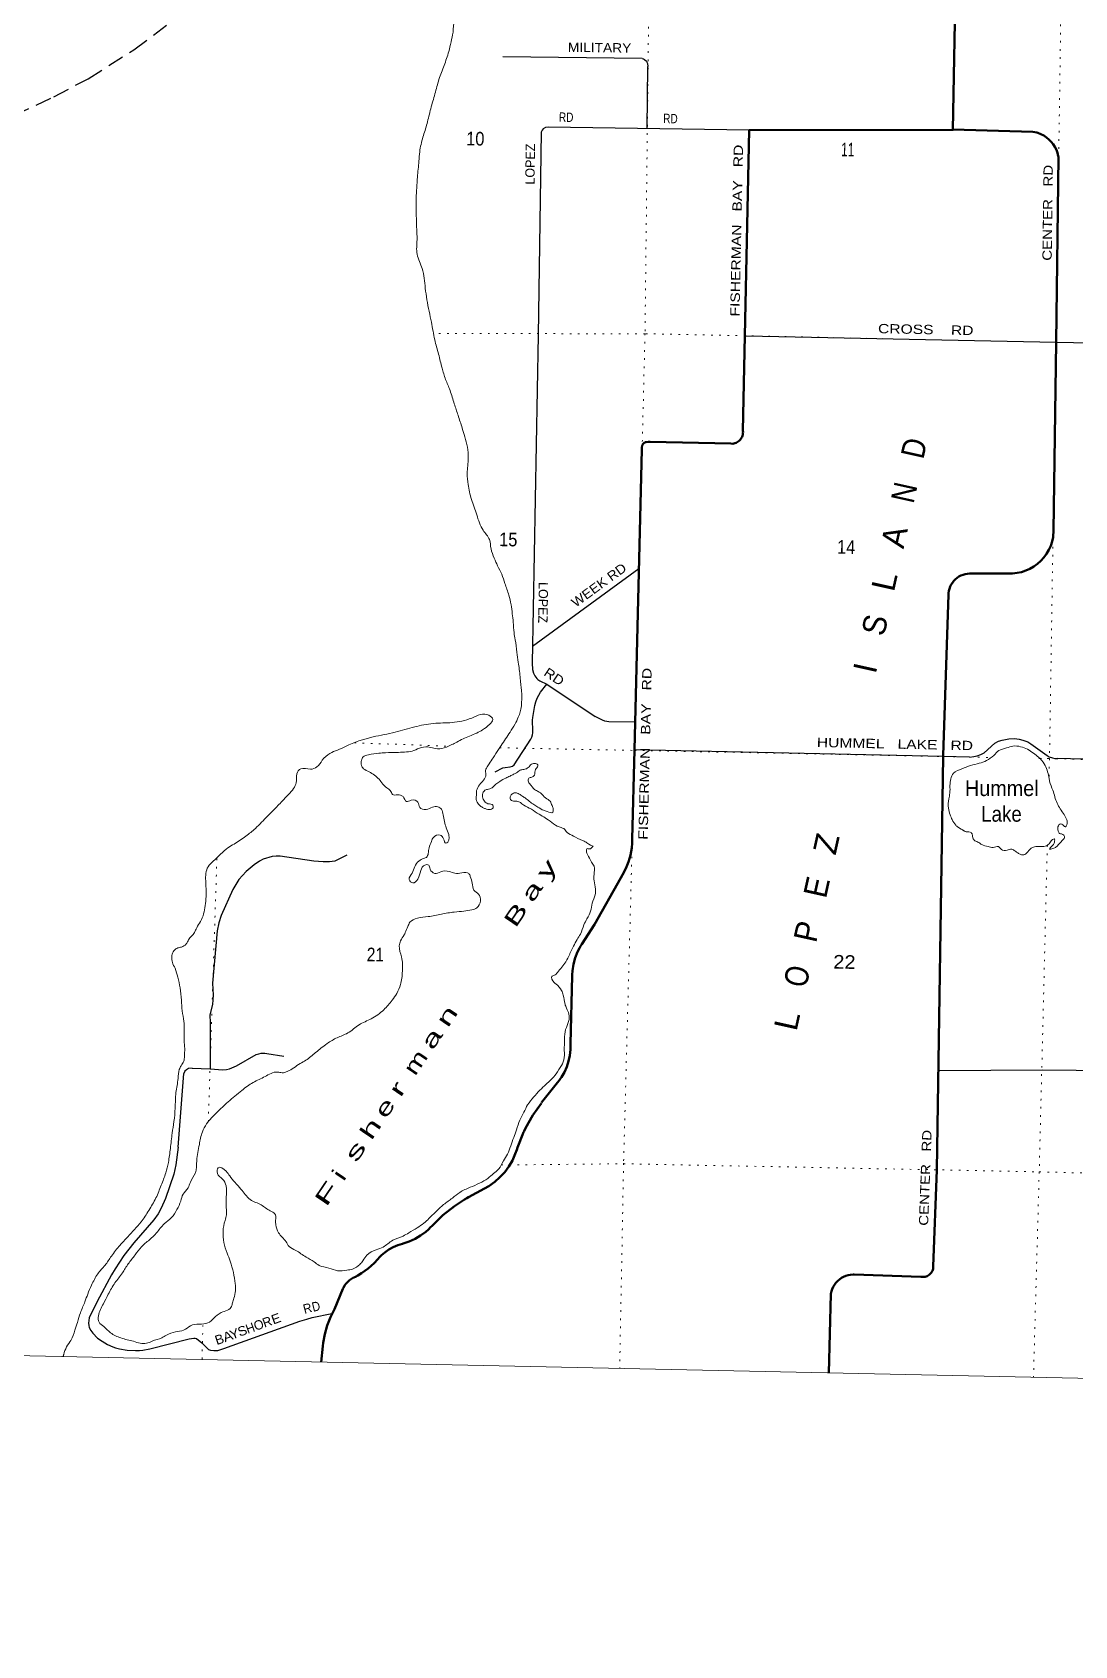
# Model space of a CAD drawing. Header units: feet. Extents: x -489137 to -242534, y 368785 to 558127.
# Drawn here: x -474359 to -460971, y 368785 to 389494 of the extents above; entities that cross this region are included whole.
import ezdxf
from ezdxf.enums import TextEntityAlignment as Align

# ---------------------------------------------------------------- set-up
doc = ezdxf.new("R2010")
doc.units = ezdxf.units.FT
doc.header["$LTSCALE"] = 70
for name, pattern in [('DOTTED', [1.5, 0.3, -1.2]), ('LONG_DASHED', [7.5, 6, -1.5]), ('MEDIUM_DASHED', [4.5, 3, -1.5])]:
    doc.linetypes.add(name, pattern=pattern)
for name, color, linetype, lineweight in [('26', 7, 'Continuous', 40), ('27', 7, 'Continuous', 13), ('29', 7, 'Continuous', 25), ('33', 7, 'LONG_DASHED', 25), ('39', 7, 'Continuous', 13), ('4', 7, 'Continuous', 13), ('7', 7, 'DOTTED', 13)]:
    doc.layers.add(name, color=color, linetype=linetype, lineweight=lineweight)
for name, color, linetype in [('30', 7, 'Continuous'), ('41', 7, 'Continuous'), ('42', 7, 'Continuous')]:
    doc.layers.add(name, color=color, linetype=linetype)

msp = doc.modelspace()

# ---------------------------------------------------------------- linework, layer by layer
at = {"layer": '26'}
for points in [[(-466623.17, 380283), (-466531.52, 384139.97), (-466530.92, 384164.89), (-466526.21, 384189.97), (-466523.71, 384195.9), (-466520.07, 384202.51), (-466515.75, 384208.71), (-466510.82, 384214.43), (-466505.31, 384219.59), (-466499.29, 384224.15), (-466492.83, 384228.06), (-466485.99, 384231.27), (-466478.86, 384233.75), (-466475, 384234.65), (-466449.11, 384235.93), (-466425, 384235.43), (-465386, 384213.86), (-465363.49, 384213.39), (-465336, 384219.58), (-465334.5, 384219.98), (-465319.88, 384225.6), (-465305.93, 384232.71), (-465292.8, 384241.25), (-465280.63, 384251.11), (-465269.56, 384262.19), (-465259.71, 384274.36), (-465251.19, 384287.5), (-465244.09, 384301.45), (-465238.48, 384316.08), (-465234.43, 384331.21), (-465231.99, 384346.68), (-465231.17, 384362.31), (-465232, 384377.95), (-465151, 388236.95), (-462536.3, 388239.94), (-462499, 390317.95)], [(-462659.21, 380198.56), (-462659, 380211.95), (-462592, 382276.95), (-462591.05, 382294.47), (-462587.05, 382323.11), (-462580.09, 382351.18), (-462570.23, 382378.37), (-462557.58, 382404.37), (-462542.28, 382428.92), (-462524.5, 382451.73), (-462504.43, 382472.55), (-462482.3, 382491.16), (-462458.34, 382507.36), (-462432.82, 382520.97), (-462406.02, 382531.83), (-462378.23, 382539.83), (-462349.75, 382544.88), (-462320.9, 382546.93), (-462292, 382545.95), (-461828, 382547.95), (-461827.93, 382547.95), (-461769.75, 382547.86), (-461711.89, 382553.84), (-461654.96, 382565.85), (-461599.6, 382583.73), (-461546.42, 382607.31), (-461495.99, 382636.32), (-461448.87, 382670.44), (-461405.57, 382709.29), (-461366.57, 382752.46), (-461332.3, 382799.48), (-461303.13, 382849.81), (-461279.38, 382902.92), (-461261.31, 382958.22), (-461249.13, 383015.11), (-461246.05, 383043.95), (-461242.95, 383072.98), (-461242.67, 383093.95), (-461210.78, 385514.6), (-461180, 387893.95), (-461182.12, 387905.16), (-461192.51, 387945.32), (-461207.05, 387984.17), (-461225.57, 388021.29), (-461247.87, 388056.28), (-461273.7, 388088.74), (-461302.79, 388118.32), (-461334.81, 388144.7), (-461369.41, 388167.59), (-461406.21, 388186.73), (-461444.81, 388201.93), (-461459.79, 388206.08), (-461484.8, 388213), (-461509.79, 388213.74), (-462536.23, 388243.92)], [(-467821, 375755.95), (-467614.24, 376013.95), (-467592.52, 376041.05), (-467576.4, 376063.95), (-467563.54, 376082.21), (-467525.8, 376147.45), (-467495.09, 376216.28), (-467471.74, 376287.93), (-467456, 376361.64), (-467448.06, 376436.59), (-467448, 376511.95), (-467424.04, 377385.1), (-467423.35, 377410.04), (-467421.37, 377435.1), (-467420.25, 377449.15), (-467407.27, 377531.69), (-467385.72, 377612.43), (-467355.86, 377690.46), (-467330.71, 377739.95), (-467317.98, 377765), (-467301.97, 377789.95), (-467139, 378043.95), (-466800, 378640.95), (-466776.94, 378677.9), (-466734.39, 378759.42), (-466700.61, 378844.94), (-466675.94, 378933.53), (-466660.68, 379024.21), (-466656.71, 379087.95), (-466654.88, 379117.48), (-466654.32, 379137.95), (-466623.17, 380283)], [(-464126.98, 372285.87), (-464104, 373297.95), (-464103.02, 373303.7), (-464095.88, 373334.21), (-464085.58, 373363.8), (-464072.25, 373392.15), (-464056.03, 373418.96), (-464037.09, 373443.92), (-464015.65, 373466.76), (-463991.94, 373487.24), (-463966.22, 373505.13), (-463938.77, 373520.23), (-463909.89, 373532.38), (-463879.9, 373541.44), (-463852.13, 373546.74), (-463817.88, 373549.95), (-463802.13, 373549.41), (-462948.54, 373520.05), (-462915.9, 373518.92), (-462898.54, 373520.23), (-462891.81, 373521.34), (-462878.49, 373524.98), (-462865.62, 373530), (-462853.35, 373536.34), (-462841.81, 373543.92), (-462831.12, 373552.67), (-462821.41, 373562.49), (-462812.78, 373573.27), (-462805.32, 373584.89), (-462799.12, 373597.23), (-462794.24, 373610.15), (-462790.73, 373623.51), (-462788.65, 373637.16), (-462788, 373650.95), (-462741, 374894.95), (-462659.21, 380198.56)], [(-469606, 373942.95), (-469594.68, 373946.04), (-469516.9, 373972.32), (-469442.29, 374006.58), (-469371.67, 374048.46), (-469305.82, 374097.49), (-469272, 374128.66), (-469243, 374155.39), (-469224.47, 374175.95), (-469220.24, 374180.64), (-469085.55, 374312.21), (-468937.85, 374428.99), (-468806.02, 374512.42), (-468776.41, 374531.16), (-468756.02, 374542.09), (-468551, 374651.95), (-468493.65, 374685.53), (-468420.31, 374737.95), (-468352.84, 374797.75), (-468292, 374864.28), (-468238.44, 374936.8), (-468192.76, 375014.53), (-468155.45, 375096.6), (-468136.99, 375151.95), (-468126.94, 375182.09), (-468118.98, 375201.95), (-468063.28, 375340.95), (-468049.35, 375375.71), (-468042.09, 375390.95), (-468024.41, 375428.08), (-467930.14, 375594.4), (-467819, 375749.95)], [(-470647.99, 372423.02), (-470627, 372628.95), (-470622.93, 372671.26), (-470603.73, 372784.83), (-470572.76, 372895.77), (-470530.36, 373002.87), (-470477, 373104.95), (-470371, 373363.95), (-470362.87, 373380.93), (-470347.08, 373407.87), (-470328.55, 373433.01), (-470307.5, 373456.08), (-470284.15, 373476.82), (-470258.76, 373495.01), (-470231.61, 373510.44), (-470228, 373512.02), (-470208.19, 373520.68), (-470178, 373538.35), (-470129.94, 373566.48), (-470045.39, 373627.25), (-469967.64, 373696.52), (-469920.31, 373748.54), (-469897.49, 373773.62), (-469872.57, 373797.8), (-469830.4, 373834.21), (-469778.25, 373870.47), (-469722.6, 373901.07), (-469664.05, 373925.7), (-469603.25, 373944.06)]]:
    msp.add_lwpolyline(points, dxfattribs=at)
at = {"layer": '29'}
for p, q in [((-466528.21, 389157.37), (-468314.37, 389180.3)), ((-466460.85, 388259.33), (-466453.24, 389056.3)), ((-465151, 388236.95), (-467732.71, 388277.43)), ((-466567.99, 382605.01), (-467933.13, 381611.14)), ((-467751.33, 381128.48), (-467129.64, 380712.47)), ((-459951.03, 380143.41), (-461192.18, 380171.7)), ((-472484.25, 375184.68), (-472413.1, 376130.76)), ((-472304.49, 376196.21), (-472076.22, 376187.69))]:
    msp.add_line(p, q, dxfattribs=at)
for points in [[(-466528.21, 389157.37), (-466511.16, 389152.67), (-466495.78, 389144.98), (-466470.52, 389121.9), (-466465.02, 389110.91), (-466458.43, 389093.32), (-466453.24, 389056.3)], [(-467821.8, 388210.39), (-467862.9, 385607.27), (-467936.88, 381398.01)], [(-467732.71, 388277.43), (-467766.3, 388271.18), (-467799.26, 388253.6), (-467812.44, 388238.21), (-467821.8, 388210.39)], [(-465192.48, 385596.37), (-461210.78, 385514.6), (-458553.05, 385462.82)], [(-467936.88, 381398.01), (-467933.12, 381315.95), (-467921.23, 381269.79), (-467903.41, 381232.36), (-467879.28, 381201.23), (-467868.1, 381188.64), (-467841.88, 381170.8), (-467751.33, 381128.48)], [(-468412.23, 380003.66), (-468314.87, 380051.2), (-468285.84, 380057.5), (-468222.57, 380065.19), (-468192.15, 380074.29), (-468172.23, 380093.17), (-467956.88, 380420.56), (-467942.54, 380446.44), (-467934.15, 380475.82), (-467929.95, 380501), (-467928.91, 380526.88), (-467934.5, 380663.99), (-467931.35, 380699.67), (-467906.54, 380854.26), (-467892.89, 380901.13), (-467873.32, 380947.3), (-467831.02, 381022.15), (-467751.33, 381128.48)], [(-466621.03, 380638.47), (-466956.35, 380644.4), (-467004.58, 380652.8), (-467037.45, 380663.99), (-467129.64, 380712.47)], [(-462322.31, 380191.91), (-462265.47, 380198.1), (-462225.62, 380205.1), (-462177.37, 380223.28), (-462136.12, 380247.07), (-461996.28, 380367.39), (-461950.83, 380393.97), (-461903.99, 380409.36), (-461819.38, 380424.75), (-461744.57, 380428.95), (-461683.74, 380421.95), (-461638.3, 380409.36), (-461574.67, 380385.57), (-461534.82, 380361.79), (-461325.06, 380210.7), (-461299.19, 380193.9), (-461255.14, 380179.92), (-461226.47, 380174.32), (-461192.18, 380171.7)], [(-462322.31, 380191.91), (-462659.21, 380198.56), (-466623.17, 380283)], [(-470317.06, 378934.03), (-470472.95, 378857.12), (-470541.47, 378845.92), (-470621.18, 378845.93), (-470742.84, 378857.12), (-471173.55, 378918.68), (-471225.29, 378918.68), (-471278.43, 378913.08), (-471391.7, 378879.5), (-471440.64, 378854.32), (-471510.56, 378809.55), (-471609.85, 378722.81), (-471706.34, 378619.28), (-471783.25, 378493.36), (-471934.28, 378157.58), (-471965.05, 378062.44), (-471984.62, 377961.71), (-472046.15, 377290.15), (-472034.96, 377133.46), (-472046.15, 377015.94), (-472079.71, 376881.62), (-472074.12, 376780.89), (-472076.22, 376187.69)], [(-472076.22, 376187.69), (-471909.81, 376177.9), (-471866.46, 376180.69), (-471824.51, 376190.49), (-471735.01, 376228.26), (-471481.9, 376372.37), (-471451.13, 376382.16), (-471417.57, 376389.16), (-471372.82, 376389.16), (-471347.65, 376386.36), (-471129.5, 376352.78)], [(-472304.49, 376196.21), (-472351.01, 376191.88), (-472378.98, 376177.89), (-472398.56, 376159.7), (-472413.1, 376130.76)], [(-460077.55, 376161.52), (-461387.52, 376172.82), (-462707.9, 376166.1)], [(-472484.25, 375184.68), (-472513.22, 374959.32), (-472541.19, 374838.97), (-472647.47, 374525.58), (-472702.01, 374399.68), (-472741.16, 374329.73), (-472798.5, 374251.36), (-473055.8, 373954.76), (-473184.47, 373792.48), (-473293.54, 373621.79), (-473341.08, 373546.22), (-473525.67, 373204.85), (-473626.36, 372992.19), (-473632.66, 372961.42), (-473635.45, 372925.04), (-473632.66, 372897.06), (-473626.36, 372869.07), (-473608.88, 372832.7), (-473580.91, 372797.72), (-473520.08, 372734.76), (-473460.65, 372692.79), (-473390.73, 372653.62), (-473324.3, 372622.83), (-473289.34, 372608.85), (-473237.6, 372596.25), (-473139.71, 372579.47), (-473033.43, 372572.46), (-472980.29, 372573.87), (-472939.74, 372578.07), (-472848.84, 372594.85), (-472345.41, 372723.57), (-472285.28, 372734.76), (-472265, 372733.37), (-472250.32, 372729.16), (-472183.2, 372673.2), (-472093.7, 372589.25), (-472069.93, 372578.07), (-472026.57, 372572.46), (-471996.5, 372572.47), (-471974.83, 372575.27), (-471897.92, 372600.45), (-470924.63, 372953.01), (-470833.73, 372978.2), (-470762.41, 372997.79), (-470510.7, 373048.15)]]:
    msp.add_lwpolyline(points, dxfattribs=at)
at = {"layer": '33', "linetype": 'MEDIUM_DASHED'}
msp.add_lwpolyline([(-488775.32, 389246.08), (-484001.4, 389039.13), (-482818.5, 388930.53), (-481800.33, 388778.47), (-480676.01, 388533.04), (-479866.03, 388310.25), (-479406.88, 388127.16), (-478880.07, 387970.03), (-478428.05, 387877.47), (-477983.32, 387819.75), (-477463.7, 387821.1), (-477086.87, 387843.32), (-476774.78, 387866.71), (-476349.84, 387926.95), (-475691.32, 388063.8), (-475112.02, 388237.98), (-474594.64, 388426.2), (-474081.17, 388666.28), (-473642.32, 388897.57), (-473054.72, 389267.58), (-472515.39, 389672.63)], dxfattribs=at)
at = {"layer": '39'}
for points in [[(-468476.49, 391092.2), (-468620.59, 391161.49), (-468689.02, 391172.82), (-468737.2, 391187.83), (-468773.31, 391200.6), (-468811.51, 391209.37), (-468843.27, 391127.06), (-468820.44, 391049.84), (-468828.87, 390918.6), (-468834.15, 390849.97), (-468858.06, 390755.39), (-468875.85, 390664.74), (-468897.85, 390564.07), (-468905.62, 390469.2), (-468913.72, 390356.15), (-468914.14, 390220.72), (-468906.61, 390079.09), (-468912.98, 389949.83), (-468917.88, 389790.23), (-468938.63, 389647.08), (-468955.53, 389493.76)], [(-468955.53, 389493.76), (-469010.47, 389246.1), (-469070.23, 389067.27), (-469136.03, 388888.54), (-469187.82, 388703.5), (-469241.74, 388512.43), (-469289.61, 388321.25), (-469341.18, 388148.33), (-469382.95, 387959.07), (-469393.21, 387837.97), (-469413.01, 387636.18), (-469421.58, 387496.86), (-469428.02, 387363.56), (-469427.2, 387185.66), (-469424.24, 387013.79), (-469417.44, 386831.74), (-469416.79, 386643.74), (-469351.46, 386460.64), (-469311.59, 386209.28), (-469262.43, 385913.27), (-469232.69, 385771.24), (-469190.29, 385548.13), (-469141.17, 385361.28), (-469095.91, 385184.61), (-469050.11, 385038.25), (-468994.1, 384897.77), (-468938.67, 384724.96), (-468890.85, 384578.57), (-468837.33, 384411.86), (-468805, 384302.12), (-468771.08, 384168.1), (-468759.43, 384030.44), (-468773.13, 383830.56), (-468761.53, 383690.88), (-468718.58, 383498.08), (-468651.48, 383300.8), (-468568.28, 383101.22), (-468487.65, 382982.53), (-468467.61, 382862.91), (-468425.36, 382742.9), (-468382.71, 382645.11), (-468330.16, 382537.03), (-468289.89, 382419.07), (-468238.11, 382268.56), (-468210.02, 382146.77), (-468193.94, 382031.27), (-468181.78, 381921.89), (-468172.08, 381788.31), (-468157.58, 381697.08), (-468134.23, 381536.98), (-468120.42, 381407.36), (-468103.9, 381316.1), (-468093.5, 381220.91), (-468085.05, 381129.79), (-468076.31, 381054.85), (-468072.01, 380957.74), (-468075.27, 380889.07), (-468082.82, 380806.33), (-468091.51, 380772.12), (-468117, 380701.83), (-468158.94, 380615.66), (-468223.39, 380511.7), (-468279.45, 380425.78), (-468337.56, 380337.88), (-468370.76, 380287.94), (-468439.3, 380182.03), (-468489.12, 380106.1), (-468526.46, 380050.17), (-468539.12, 380020.08), (-468537.47, 379999.83), (-468532, 379967.39), (-468563.62, 379893.17), (-468615.13, 379835.47), (-468652.8, 379761.35), (-468655.92, 379700.76), (-468653.16, 379629.96), (-468615.83, 379572.7), (-468575.95, 379545.71), (-468541.93, 379528.93), (-468475.48, 379519.65), (-468447.01, 379531.27), (-468444.22, 379573.67), (-468468.22, 379586.23), (-468506.46, 379592.98), (-468552.32, 379624.12), (-468575.56, 379679.11), (-468576.99, 379711.48), (-468545.73, 379765.5), (-468501.08, 379778.85), (-468437.97, 379808.04), (-468405.06, 379841.82), (-468355.94, 379879.35), (-468278.45, 379922.43), (-468223.48, 379947.73), (-468176.63, 379971.15), (-468139.94, 379990.7), (-468094.96, 380022.24)], [(-469045.03, 379281.21), (-469063.72, 379364.42), (-469082.37, 379449.65), (-469103.29, 379520.77), (-469151.14, 379553.97), (-469219.87, 379549.14), (-469301.17, 379518.25), (-469383.48, 379543.98), (-469395, 379576.52), (-469406.49, 379611.09), (-469494.85, 379636.93), (-469551.65, 379621.77), (-469596.97, 379683.23), (-469667.2, 379706.72), (-469733.73, 379711.95), (-469761.07, 379762.97), (-469765.03, 379767.09), (-469820.81, 379808.51), (-469856.51, 379843.52), (-469905.83, 379907.06), (-469963.45, 379958.63), (-470031.3, 380002.29), (-470105.27, 380042.02), (-470132.76, 380084.96), (-470129.57, 380149.59), (-470110.61, 380193.72), (-470041.48, 380220.78), (-469907.89, 380240.63), (-469820.96, 380247.16), (-469679.59, 380250.7), (-469576.55, 380254.92), (-469481.45, 380267.37), (-469385.9, 380304.07), (-469278.62, 380320.34), (-469155.88, 380297.93), (-469040.41, 380320.12), (-468906.01, 380384.43), (-468745.16, 380460.39), (-468651.59, 380499.14), (-468576.16, 380540.24), (-468484.03, 380611.36), (-468444.56, 380673.32), (-468494.02, 380728.78), (-468714.73, 380692.3), (-468966.1, 380634.13), (-469208.56, 380622.3), (-469447.58, 380578.06), (-469699.13, 380509.79), (-469980.82, 380450.14), (-470338.34, 380327.16), (-470438.1, 380280.43), (-470537.79, 380237.74), (-470634.24, 380150.53), (-470702.41, 380064.82), (-470787.72, 380036.03), (-470910.78, 380040.25), (-470962.4, 379976.49), (-470968.52, 379861.38), (-471002.12, 379789.21), (-471068.16, 379709.53), (-471150.45, 379624.09), (-471257.44, 379512.8), (-471335.55, 379435.36), (-471493.9, 379274.46), (-471614.75, 379177.57), (-471768.01, 379075.2), (-471845.61, 379026.05), (-471939.94, 378944.86), (-472034.45, 378853.57), (-472100.3, 378783.99), (-472131.84, 378602.63), (-472127.57, 378503.51), (-472127.96, 378370.1), (-472144.13, 378257.19), (-472166.21, 378152.47), (-472212.29, 378060.31), (-472256.13, 377980.24), (-472277.07, 377938.17), (-472351.44, 377844.49), (-472380.64, 377792.46), (-472413.41, 377766.76), (-472454.1, 377749.3), (-472502.79, 377736.02), (-472539.73, 377702.32), (-472554.22, 377682.36), (-472562.66, 377662.3), (-472565.95, 377591.61), (-472558.54, 377555.09), (-472525.58, 377479.71), (-472489.28, 377365.86), (-472461.45, 377229.93), (-472444.12, 377071.95), (-472432.51, 376932.27), (-472412.68, 376800.52), (-472406.8, 376679.13), (-472407.01, 376555.83), (-472400.87, 376448.58)], [(-462393.91, 379245.15), (-462467.78, 379290.94), (-462499.59, 379317.79), (-462544.73, 379389.35), (-462571.89, 379450.47), (-462592.56, 379535.74), (-462588.39, 379654.93), (-462574.96, 379727.46), (-462573.21, 379824.46), (-462563.57, 379911.21), (-462527.95, 379983.34), (-462419.93, 380040.03), (-462308.13, 380082.5), (-462198.61, 380110.86), (-462105.12, 380145.58), (-462011.05, 380212.62), (-461945.34, 380274.11), (-461845.79, 380308.72), (-461766.65, 380331.56), (-461665.86, 380323.69), (-461577.61, 380291.79), (-461501.79, 380241.92), (-461436.11, 380190.21), (-461362.97, 380104.01), (-461326.09, 380022.49), (-461303.44, 379935.16), (-461294.33, 379880.42), (-461252.02, 379764.45), (-461198.46, 379599.76), (-461157.4, 379526.25), (-461108.26, 379452.6), (-461073.1, 379387.29), (-461074.27, 379322.62), (-461094.96, 379294.69), (-461112.87, 379309.16), (-461136.68, 379331.83), (-461162.95, 379330.27), (-461188.08, 379280.19), (-461182.72, 379241.69), (-461165.14, 379209.03), (-461141, 379204.55), (-461101.44, 379159.38), (-461120.08, 379133.43), (-461155.08, 379095.65), (-461194.22, 379051.88), (-461226.99, 379026.19), (-461253.37, 379018.57), (-461293.91, 379009.19), (-461281.44, 379029.18), (-461254.69, 379057), (-461236.02, 379084.97), (-461229.49, 379111.13), (-461228.98, 379139.42), (-461245.16, 379137.69), (-461275.87, 379113.98), (-461311.02, 379068.12), (-461365.95, 379044.84), (-461410.42, 379041.6), (-461456.83, 379042.43), (-461515.58, 379031.35), (-461575.16, 378973.79), (-461626.3, 378936.3), (-461684.61, 378949.47), (-461720.53, 378972.35), (-461738.44, 378986.82), (-461780.46, 379007.78), (-461839.24, 378994.69), (-461913.73, 379006.12), (-461951.45, 379041.16), (-462018.23, 379032.25), (-462084.68, 379041.52), (-462164.97, 379067.22), (-462214.83, 379100.45), (-462262.83, 379125.57), (-462280.41, 379158.22), (-462283.94, 379186.59), (-462301.44, 379223.28), (-462365.87, 379232.52), (-462415.85, 379259.69)], [(-468094.96, 380022.24), (-468044.28, 380033.47), (-468001.65, 380046.85), (-467958.47, 380090.55), (-467907.65, 380109.86), (-467867.58, 380092.97), (-467865.82, 380078.79), (-467894.95, 380030.79), (-467910.35, 379960.32), (-467945.17, 379932.64), (-467981.71, 379921.17), (-467986.59, 379874.76), (-467949.16, 379823.56), (-467917.56, 379784.59), (-467871.69, 379753.45), (-467831.73, 379730.5), (-467766.26, 379666.66), (-467708.5, 379623.18), (-467683.25, 379568.15), (-467667.95, 379521.38), (-467674.7, 379483.1), (-467745.18, 379492.44), (-467793.36, 379507.46), (-467865.28, 379549.17), (-467917.17, 379582.44), (-467972.98, 379621.85), (-468030.71, 379667.35), (-468070.63, 379692.32), (-468120.54, 379723.53), (-468158.73, 379732.3), (-468199.46, 379712.82), (-468220.26, 379678.82), (-468210.86, 379640.25), (-468168.74, 379625.35), (-468108.31, 379618.2), (-468070.44, 379591.25), (-467976.54, 379537.01), (-467922.63, 379503.7), (-467826.82, 379443.37), (-467754.93, 379399.63), (-467663.27, 379333.31), (-467567.24, 379285.1), (-467533.15, 379272.36), (-467489.63, 379223.07), (-467409.71, 379177.17), (-467293.68, 379118.5), (-467247.59, 379099.48), (-467191.74, 379062.1), (-467157.76, 379043.3), (-467170.05, 379033.41), (-467196.69, 379011.65), (-467237.02, 379014.39), (-467241.67, 378980.11), (-467228.24, 378941.47), (-467175.54, 378841.47), (-467144.16, 378790.38), (-467144.08, 378683.24), (-467143.48, 378604.4), (-467127.25, 378496.97), (-467130.58, 378424.26), (-467166.86, 378315.75), (-467188.87, 378215.08), (-467235.05, 378116.85), (-467274.82, 378038.73), (-467319.39, 377918.24), (-467363.04, 377848.28), (-467406.92, 377766.18), (-467442.5, 377696.07), (-467457.29, 377659.95), (-467507.47, 377563.82), (-467557.15, 377495.98), (-467614.93, 377426.26), (-467653.93, 377390.58), (-467688.57, 377373), (-467685.15, 377338.58), (-467623.8, 377270.77)], [(-473058.16, 372692.44), (-473220.89, 372735.78), (-473352.92, 372802.83), (-473440.33, 372881.2), (-473501.87, 372938.9), (-473508.48, 373019.88), (-473445.13, 373174.39), (-473382.36, 373296.57), (-473296.96, 373442.61), (-473201.79, 373570.28), (-473127.02, 373686.18), (-473038.13, 373801.83), (-472957.56, 373903.49), (-472854.98, 373994.64), (-472764.54, 374083.98), (-472663.54, 374199.42), (-472571.23, 374280.64), (-472500.71, 374384.5), (-472452.33, 374492.79), (-472422.51, 374579.17), (-472358.45, 374660.91), (-472328.85, 374735.17), (-472264.13, 374853.27), (-472247.16, 375010.64), (-472213.13, 375218.24), (-472173.85, 375381.27), (-472119.52, 375483.39), (-471989.71, 375628.63), (-471843.91, 375765.5), (-471667.66, 375911.93), (-471522.47, 376014.45), (-471369.69, 376090.55), (-471292.24, 376131.61), (-471209.17, 376148.32), (-471150.79, 376139.19), (-471083.87, 376156.19), (-470918.54, 376256.32), (-470845.09, 376299.48), (-470720.16, 376398.32), (-470572.74, 376512.92), (-470442.16, 376589.42), (-470305.81, 376649.65), (-470162.61, 376754.22), (-470005.76, 376832.27), (-469844.18, 376948.65), (-469737.01, 377070.04), (-469676.88, 377157.9), (-469630.44, 377270.27), (-469605.14, 377441.64), (-469615.95, 377625.78), (-469645.68, 377767.81), (-469628.37, 377832.18), (-469584.6, 377908.21), (-469567.88, 377940.26), (-469536.25, 378014.48), (-469509, 378070.6), (-469413.16, 378123.46), (-469273.51, 378143.2), (-469105.39, 378174.56), (-468939.36, 378201.91), (-468816, 378213.85), (-468712.75, 378230.2), (-468649.68, 378257.37), (-468603.67, 378345.49), (-468628.38, 378430.83), (-468688.01, 378482.43), (-468708.56, 378573.76), (-468733.3, 378657.08), (-468752.79, 378695.84), (-468843.46, 378705.54), (-468932.4, 378699.05), (-469004.65, 378722.58), (-469113.74, 378718.46), (-469190.83, 378697.61), (-469248.37, 378753.21), (-469267.64, 378804.09), (-469316.07, 378804.96), (-469369.82, 378735.17), (-469408.15, 378624.68), (-469471.62, 378575.28), (-469517.27, 378618.54), (-469479.41, 378702.77), (-469447.65, 378785.08), (-469393.86, 378856.88), (-469328.66, 378890.08), (-469298.14, 378903.69), (-469273.01, 378953.77), (-469263.62, 379026.37), (-469233.87, 379108.72), (-469206.69, 379160.79), (-469121.38, 379189.59), (-469077.82, 379142.31), (-469046.55, 379085.16), (-469024.1, 379098.9), (-469007.34, 379132.97), (-469010.24, 379195.68), (-469045.03, 379281.21)], [(-467628.83, 377276.33), (-467562.58, 377194.89), (-467539.43, 377135.85), (-467517.29, 377020.24), (-467498.06, 376967.34), (-467467.12, 376891.99), (-467470.81, 376799.07), (-467509.07, 376692.62), (-467523.37, 376571.59), (-467526, 376426.1), (-467532.18, 376306.95), (-467578.41, 376206.7), (-467648.92, 376102.85), (-467759.94, 375991.64), (-467840.07, 375914.24), (-467920.38, 375826.73), (-467996.87, 375727.03), (-468045, 375632.88), (-468095.3, 375530.69), (-468141.96, 375406.2), (-468176.04, 375307.76), (-468214.33, 375199.29), (-468256.63, 375092.91), (-468308.65, 375006.92), (-468369.03, 374904.91), (-468434.71, 374845.44), (-468508.49, 374784.1), (-468614.6, 374721.31), (-468736.67, 374668.91), (-468867.03, 374604.54), (-468963.23, 374531.47), (-469075.8, 374446.56), (-469178.45, 374351.37), (-469264.75, 374268.01), (-469330.42, 374208.54), (-469414.26, 374149.4), (-469524.44, 374084.66), (-469595.84, 374043.49), (-469730.05, 373989.29), (-469852.74, 373902.54), (-469942.2, 373867.76), (-470060.52, 373799.13), (-470112.29, 373727.28), (-470153.56, 373677.48), (-470245.43, 373620.51), (-470318.38, 373605.64), (-470437.63, 373597.66), (-470550.06, 373632.02), (-470674.6, 373666.59), (-470738.37, 373712.2), (-470842.26, 373772.68), (-470975.94, 373859.97), (-471059.82, 373909.98), (-471099.09, 373971.32), (-471148.52, 374028.81), (-471195.93, 374086.25), (-471230.47, 374185.92), (-471233.48, 374242.57), (-471245.97, 374333.76), (-471301.93, 374365.08), (-471419.61, 374444), (-471559.71, 374511.19), (-471623.16, 374574.99), (-471678.42, 374644.7), (-471755.56, 374733), (-471822.72, 374815.06), (-471870.06, 374876.55), (-471972.21, 374920.82), (-471981.6, 374848.22), (-471914.3, 374774.25), (-471869.45, 374686.53), (-471868, 374542.98), (-471869.86, 374439.92), (-471866.04, 374316.55), (-471883.49, 374244.09), (-471908.25, 374103.03), (-471896.67, 373961.33), (-471856.77, 373823.16), (-471816.26, 373719.34), (-471776.47, 373575.11), (-471752.78, 373433.19), (-471750.39, 373342.18), (-471768.29, 373245.48), (-471789.56, 373185.22), (-471798.44, 373140.9), (-471933.13, 373060.43), (-472027.24, 372991.37), (-472103.07, 372928.04), (-472214.36, 372913.86), (-472325.79, 372891.59), (-472415.65, 372834.58), (-472519.01, 372812.17), (-472636.86, 372769.81), (-472695.97, 372738.52), (-472817.89, 372694.21), (-472891.06, 372667.22), (-473058.16, 372692.44)], [(-472400.87, 376448.58), (-472404.64, 376351.62), (-472413.88, 376287.1), (-472447.22, 376229.08), (-472470.26, 376183), (-472486.5, 376066.05), (-472514.01, 375884.61), (-472523.67, 375684.67), (-472538.88, 375513.12), (-472561.76, 375363.95), (-472585.48, 375168.29), (-472610.93, 374988.84), (-472643.64, 374854), (-472703.03, 374695.37), (-472770.57, 374532.84), (-472862.28, 374372.77), (-472961.85, 374224.97), (-473132.86, 374033.97), (-473231.73, 373924.56), (-473343.26, 373785.06), (-473424.08, 373669.26), (-473518.96, 373557.76), (-473596.26, 373413.6), (-473646.81, 373297.26), (-473682.86, 373200.88), (-473739.94, 373058.38), (-473778.49, 372935.76), (-473810.59, 372835.27), (-473863.41, 372704.82), (-473917.42, 372620.89), (-473955.49, 372524.54)], [(-473955.49, 372524.54), (-473957, 372511.95), (-473963, 372499.95), (-473966.59, 372493.64)]]:
    msp.add_spline(points, degree=3, dxfattribs=at)
at = {"layer": '4'}
msp.add_lwpolyline([(-242558.54, 553372.83), (-244583.22, 368785.28), (-275154.66, 369142.74), (-305725.57, 369542.24), (-336295.9, 369983.8), (-366865.58, 370467.41), (-397434.59, 370993.07), (-428002.84, 371560.78), (-458570.27, 372170.54), (-489136.84, 372822.34), (-485065.03, 557803.58)], dxfattribs=at)
msp.add_lwpolyline([(-242558.54, 553372.83), (-244583.22, 368785.28), (-275154.66, 369142.74), (-305725.57, 369542.24), (-336295.9, 369983.8), (-366865.58, 370467.41), (-397434.59, 370993.07), (-428002.84, 371560.78), (-458570.27, 372170.54), (-489136.84, 372822.34), (-485065.03, 557803.58)], dxfattribs=at)
at = {"layer": '7'}
for p, q in [((-470222.31, 380374.34), (-469017.49, 380330.7)), ((-461431.06, 380174.21), (-461295.13, 380171.52)), ((-461419.18, 380174.47), (-458406.58, 380102.88)), ((-472098.49, 375509.69), (-471987.55, 378899.24)), ((-461427.23, 374867.7), (-458516.2, 374790.84)), ((-472178.07, 372462.95), (-472168.24, 372896.86))]:
    msp.add_line(p, q, dxfattribs=at)
for points in [[(-461013.55, 396826.65), (-461028.89, 396147.97), (-461110, 392532.95), (-461210.78, 385514.6), (-461295.13, 380171.52), (-461301.34, 379922.41)], [(-466434.08, 390509.23), (-466489.83, 385625.17), (-466622.73, 380276.89), (-466764.79, 374980.23), (-466815, 372342.21)], [(-458296.02, 385460.47), (-461210.78, 385514.6), (-466489.83, 385625.17), (-469206.57, 385625.68)], [(-468356.08, 380310.04), (-466622.73, 380276.89), (-462044.08, 380186.33)], [(-461322.82, 379060), (-461427.23, 374867.7), (-461501.17, 372231.21)], [(-468338.3, 374955.43), (-466764.95, 374971.23), (-461427.23, 374867.7)]]:
    msp.add_lwpolyline(points, dxfattribs=at)

# ---------------------------------------------------------------- texts
at = {"layer": '27'}
for s, rotation, width, p in [('FISHERMAN   BAY   RD', 88.798, 1.25, (-465276.62, 385844.05)), ('CENTER   RD', 89.259, 1.2, (-461267.25, 386561.01)), ('FISHERMAN   BAY   RD', 88.639, 1.25, (-466456.35, 379128.22)), ('CENTER   RD', 87.836, 1.2, (-462854.08, 374173.99))]:
    msp.add_text(s, height=120, rotation=rotation, dxfattribs=dict(at, width=width)).set_placement(p)
at = {"layer": '30'}
for s, rotation, width, p in [('MILITARY', 359.264, 1.1, (-467480.69, 389242.5)), ('RD', 359.102, 0.8, (-467595.82, 388345.29)), ('RD', 359.102, 0.8, (-466256.65, 388328.23)), ('CROSS    RD', 358.824, 1.25, (-463498.52, 385631.6)), ('WEEK RD', 36.056, 1.1, (-467380.42, 382107.72)), ('RD', 326.211, 1.15, (-467800.86, 381247.33)), ('HUMMEL   LAKE   RD', 358.798, 1.25, (-464284.18, 380320.29))]:
    msp.add_text(s, height=120, rotation=rotation, dxfattribs=dict(at, width=width)).set_placement(p)
for rotation, p in [(89.095, (-467909.17, 387537.91)), (268.993, (-467853.31, 382437.79))]:
    msp.add_text('LOPEZ', height=120, rotation=rotation, dxfattribs=at).set_placement(p)
for s, rotation, width, p in [('R', 15.359, 0.95, (-470808.79, 373058.82)), ('D', 13.314, 0.9, (-470701.3, 373082.69)), ('E', 19.912, 1.1, (-471208.23, 372927.08)), ('B', 18.128, 1.05, (-471936.68, 372661.42)), ('A', 19.912, 1.15, (-471828.21, 372700.16)), ('Y', 19.912, 1.1, (-471743.01, 372731.68)), ('S', 19.912, 1.1, (-471640.76, 372770.62)), ('H', 19.912, 0.95, (-471539.46, 372805.64))]:
    msp.add_text(s, height=120, rotation=rotation, dxfattribs=dict(at, width=width)).set_placement(p, align=Align.CENTER)
for s, p in [('O', (-471430.66, 372846.74)), ('R', (-471322.27, 372885.99))]:
    msp.add_text(s, height=120, rotation=19.912, dxfattribs=at).set_placement(p, align=Align.CENTER)
at = {"layer": '41'}
for s, width, p in [('Hummel', 0.95, (-462380.95, 379690.63)), ('Lake', 0.9, (-462173.06, 379361.26))]:
    msp.add_text(s, height=200, dxfattribs=dict(at, width=width)).set_placement(p)
for s, width, p in [('y', 1.75, (-467738.06, 378599.48)), ('a', 1.7, (-467933.52, 378311.52)), ('B', 1.7, (-468153.75, 377987.07)), ('n', 1.7, (-469023.16, 376706.25)), ('a', 1.7, (-469218.63, 376418.29)), ('m', 1.4, (-469442.4, 376088.63)), ('r', 1.8, (-469630.78, 375811.1)), ('e', 1.6, (-469817.4, 375536.18)), ('h', 1.7, (-470004.02, 375261.25)), ('s', 1.9, (-470199.48, 374973.3)), ('i', 1.45, (-470361.34, 374734.85)), ('F', 1.9, (-470585.11, 374405.19))]:
    msp.add_text(s, height=200, rotation=55.832, dxfattribs=dict(at, width=width)).set_placement(p)
at = {"layer": '42'}
for s, width, p in [('D', 0.85, (-462915.62, 384004.4)), ('N', 0.85, (-463041.98, 383434.79)), ('L', 1.05, (-463293.68, 382300.17)), ('S', 0.95, (-463420.03, 381730.55)), ('Z', 1.05, (-464043.14, 378921.68)), ('E', 0.95, (-464166.43, 378365.9)), ('P', 0.95, (-464292.79, 377796.29)), ('O', 0.85, (-464421.2, 377217.45)), ('L', 1.05, (-464544.49, 376661.67))]:
    msp.add_text(s, height=300, rotation=77.492, dxfattribs=dict(at, width=width)).set_placement(p)
for s, p in [('A', (-463170.38, 382855.95)), ('I', (-463526.96, 381248.57))]:
    msp.add_text(s, height=300, rotation=77.492, dxfattribs=at).set_placement(p)
at = {"layer": '7'}
for s, width, p in [('10', 0.9, (-468787.81, 388042.97)), ('11', 0.65, (-463972.35, 387902.84)), ('15', 0.9, (-468364.25, 382898.62)), ('14', 0.9, (-464024.99, 382801.58)), ('21', 0.85, (-470064.36, 377571.03)), ('22', 1.1, (-464073.45, 377476.8))]:
    msp.add_text(s, height=175, rotation=358.976, dxfattribs=dict(at, width=width)).set_placement(p)

doc.saveas('drawing.dxf')
